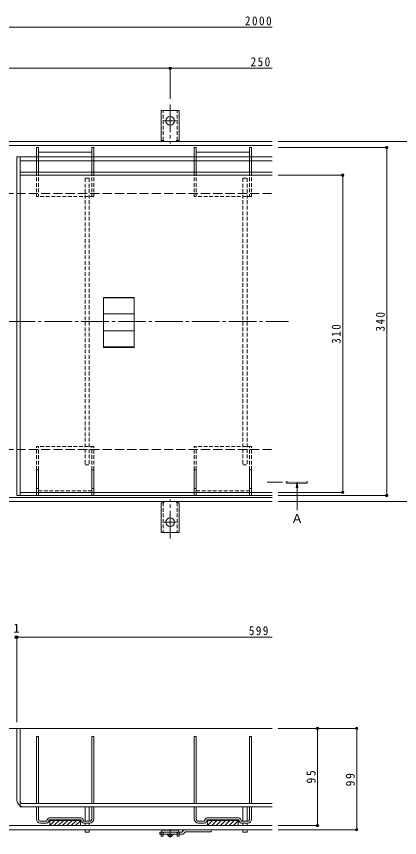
# Model space of a CAD drawing. Units: millimetres at full size, sheet at 1:3. Extents: x -1046 to 1175, y -824 to 816.
# Drawn here: x -321 to 53, y -470 to 332 of the extents above; entities that cross this region are included whole.
import ezdxf
from ezdxf.enums import TextEntityAlignment as Align

# ---------------------------------------------------------------- set-up
doc = ezdxf.new("R2010")
doc.units = ezdxf.units.MM
doc.header["$LTSCALE"] = 3
doc.header["$PDMODE"] = 32
doc.header["$PDSIZE"] = 2.4
for name, pattern in [('CHAIN1', [8, 5, -1, 1, -1]), ('CHAIN2', [12, 9, -1, 1, -1]), ('DASHED1', [1.8, 1.2, -0.6]), ('DASHED2', [3, 2, -1]), ('DASHED3', [4, 3, -1])]:
    doc.linetypes.add(name, pattern=pattern)
for name, color, linetype, lineweight in [('4-0', 7, 'CHAIN2', 9), ('4-1', 2, 'Continuous', 9), ('4-2', 3, 'Continuous', 9), ('4-3', 4, 'Continuous', 9), ('4-4', 7, 'Continuous', 9), ('4-5', 7, 'Continuous', 9), ('4-9', 5, 'Continuous', 9), ('4-A', 6, 'Continuous', 9)]:
    doc.layers.add(name, color=color, linetype=linetype, lineweight=lineweight)
doc.styles.add('ＭＳ ゴシック', font='')
doc.styles.get('ＭＳ ゴシック').set_extended_font_data('MS Gothic')

msp = doc.modelspace()

# ---------------------------------------------------------------- linework, layer by layer
at = {"layer": '4-0'}
msp.add_line((-941.66, 34.401), (-55.359, 34.401), dxfattribs=at)
at = {"layer": '4-1', "linetype": 'CHAIN2'}
for p, q in [((-170.896, 246.348), (-170.896, 208.236)), ((-170.896, 230.401), (-176.672, 230.401)), ((-170.896, 230.401), (-165.12, 230.401)), ((-170.896, -177.547), (-170.896, -139.434)), ((-170.896, -161.599), (-176.672, -161.599)), ((-170.896, -161.599), (-165.12, -161.599))]:
    msp.add_line(p, q, dxfattribs=at)
at = {"layer": '4-1'}
for p, q in [((-170.896, 240.401), (-179.646, 240.401)), ((-179.646, 211.401), (-179.646, 240.401)), ((-170.896, 240.401), (-162.146, 240.401)), ((-162.146, 211.401), (-162.146, 240.401)), ((-920.896, 210.401), (-71.396, 210.401)), ((-179.646, 211.401), (-178.396, 211.401)), ((-162.146, 211.401), (-163.396, 211.401)), ((-920.896, 206.401), (-71.396, 206.401)), ((-920.896, -137.599), (-71.396, -137.599)), ((-920.896, -141.599), (-71.396, -141.599)), ((-179.646, -142.599), (-178.396, -142.599)), ((-179.646, -142.599), (-179.646, -171.599)), ((-162.146, -142.599), (-163.396, -142.599)), ((-162.146, -142.599), (-162.146, -171.599)), ((-170.896, -171.599), (-179.646, -171.599)), ((-170.896, -171.599), (-162.146, -171.599)), ((-71.396, -363.119), (-1012.705, -363.119)), ((-71.396, -458.12), (-1012.705, -458.12)), ((-71.396, -462.12), (-1012.705, -462.12))]:
    msp.add_line(p, q, dxfattribs=at)
at = {"layer": '4-1', "linetype": 'DASHED1'}
for p, q in [((-177.646, 211.255), (-177.646, 240.401)), ((-164.146, 211.255), (-164.146, 240.401)), ((-177.646, -142.453), (-177.646, -171.599)), ((-164.146, -142.453), (-164.146, -171.599))]:
    msp.add_line(p, q, dxfattribs=at)
at = {"layer": '4-1', "linetype": 'DASHED3'}
for p, q in [((-920.896, 159.401), (-71.396, 159.401)), ((-920.896, -90.599), (-71.396, -90.599))]:
    msp.add_line(p, q, dxfattribs=at)
at = {"layer": '4-1'}
for centre in [(-170.896, 230.401), (-170.896, -161.599)]:
    msp.add_circle(centre, 4.25, dxfattribs=at)
for centre, start, end in [((-178.396, 209.401), 30.00051, 90), ((-163.396, 209.401), 90, 149.99949), ((-178.396, -140.599), 270, 329.99949), ((-163.396, -140.599), 210.00051, 270)]:
    msp.add_arc(centre, 2, start, end, dxfattribs=at)
at = {"layer": '4-2'}
for p, q in [((-320.396, 195.401), (-320.396, -135.599)), ((-317.396, 195.401), (-317.396, -135.599)), ((-317.396, 180.401), (-71.396, 180.401)), ((-317.396, 177.401), (-71.396, 177.401)), ((-235.896, 9.08), (-235.896, 57.989)), ((-205.896, 57.989), (-235.896, 57.989)), ((-205.896, 57.489), (-235.896, 57.489)), ((-205.896, 57.989), (-205.896, 9.08)), ((-205.896, 41.901), (-235.896, 41.901)), ((-205.896, 25.169), (-235.896, 25.169)), ((-205.896, 9.58), (-235.896, 9.58)), ((-205.896, 9.08), (-235.896, 9.08)), ((-320.396, -135.599), (-71.396, -135.599)), ((-317.396, -132.599), (-71.396, -132.599)), ((-320.396, -433.62), (-320.396, -363.12)), ((-71.396, -363.12), (-320.396, -363.12)), ((-317.396, -433.62), (-317.396, -363.12)), ((-317.396, -439.62), (-317.396, -438.816)), ((-317.396, -439.62), (-71.396, -439.62)), ((-314.396, -436.62), (-71.396, -436.62))]:
    msp.add_line(p, q, dxfattribs=at)
at = {"layer": '4-2', "linetype": 'DASHED1'}
msp.add_line((-317.396, -438.816), (-317.396, -433.62), dxfattribs=at)
at = {"layer": '4-2'}
for radius in [6, 3]:
    msp.add_arc((-314.396, -433.62), radius, 180, 270, dxfattribs=at)
at = {"layer": '4-3'}
for p, q in [((-299.396, 204.401), (-301.396, 204.401)), ((-301.396, 204.401), (-301.396, 195.401)), ((-299.396, 204.401), (-299.396, 195.401)), ((-245.396, 204.401), (-247.396, 204.401)), ((-247.396, 204.401), (-247.396, 195.401)), ((-245.396, 204.401), (-245.396, 195.401)), ((-145.396, 204.401), (-147.396, 204.401)), ((-147.396, 204.401), (-147.396, 195.401)), ((-145.396, 204.401), (-145.396, 195.401)), ((-91.396, 204.401), (-93.396, 204.401)), ((-93.396, 204.401), (-93.396, 195.401)), ((-91.396, 204.401), (-91.396, 195.401)), ((-299.396, 199.901), (-247.396, 199.901)), ((-145.396, 199.901), (-93.396, 199.901)), ((-301.396, 191.401), (-301.396, 180.401)), ((-299.396, 191.401), (-299.396, 180.401)), ((-247.396, 191.401), (-247.396, 180.401)), ((-245.396, 191.401), (-245.396, 180.401)), ((-147.396, 191.401), (-147.396, 180.401)), ((-145.396, 191.401), (-145.396, 180.401)), ((-93.396, 191.401), (-93.396, 180.401)), ((-91.396, 191.401), (-91.396, 180.401)), ((-299.396, -110.599), (-301.396, -110.599)), ((-301.396, -132.599), (-301.396, -110.599)), ((-299.396, -132.599), (-299.396, -110.599)), ((-247.396, -110.599), (-245.396, -110.599)), ((-247.396, -132.599), (-247.396, -110.599)), ((-245.396, -132.599), (-245.396, -110.599)), ((-145.396, -110.599), (-147.396, -110.599)), ((-147.396, -132.599), (-147.396, -110.599)), ((-145.396, -132.599), (-145.396, -110.599)), ((-93.396, -110.599), (-91.396, -110.599)), ((-93.396, -132.599), (-93.396, -110.599)), ((-91.396, -132.599), (-91.396, -110.599)), ((-299.396, -128.599), (-301.396, -128.599)), ((-247.396, -128.599), (-245.396, -128.599)), ((-145.396, -128.599), (-147.396, -128.599)), ((-93.396, -128.599), (-91.396, -128.599)), ((-301.396, -371.12), (-299.396, -371.12)), ((-301.396, -436.62), (-301.396, -371.12)), ((-299.396, -436.62), (-299.396, -371.12)), ((-247.396, -371.12), (-245.396, -371.12)), ((-247.396, -436.62), (-247.396, -371.12)), ((-245.396, -436.62), (-245.396, -371.12)), ((-147.396, -371.12), (-145.396, -371.12)), ((-147.396, -436.62), (-147.396, -371.12)), ((-145.396, -436.62), (-145.396, -371.12)), ((-93.396, -371.12), (-91.396, -371.12)), ((-93.396, -436.62), (-93.396, -371.12)), ((-91.396, -436.62), (-91.396, -371.12)), ((-301.396, -439.62), (-299.396, -439.62)), ((-301.396, -451.62), (-301.396, -439.62)), ((-299.396, -452.12), (-299.396, -439.62)), ((-247.396, -439.62), (-245.396, -439.62)), ((-247.396, -452.12), (-247.396, -439.62)), ((-245.396, -451.62), (-245.396, -439.62)), ((-147.396, -439.62), (-145.396, -439.62)), ((-147.396, -451.62), (-147.396, -439.62)), ((-145.396, -452.12), (-145.396, -439.62)), ((-93.396, -439.62), (-91.396, -439.62)), ((-93.396, -452.12), (-93.396, -439.62)), ((-91.396, -451.62), (-91.396, -439.62)), ((-291.646, -453.619), (-297.915, -453.619)), ((-291.646, -455.619), (-297.427, -455.619)), ((-258.146, -450.619), (-288.646, -450.619)), ((-258.146, -452.619), (-288.646, -452.619)), ((-288.396, -452.619), (-288.396, -458.119)), ((-288.396, -452.719), (-258.396, -452.719)), ((-288.396, -452.819), (-258.396, -452.819)), ((-288.396, -452.919), (-258.396, -452.919)), ((-288.396, -453.019), (-258.396, -453.019)), ((-283.595, -453.119), (-288.396, -457.92)), ((-287.838, -453.119), (-288.396, -453.678)), ((-288.396, -453.119), (-258.396, -453.119)), ((-279.353, -453.119), (-284.353, -458.119)), ((-275.11, -453.119), (-280.11, -458.119)), ((-270.867, -453.119), (-275.867, -458.119)), ((-266.625, -453.119), (-271.625, -458.119)), ((-262.382, -453.119), (-267.382, -458.119)), ((-258.396, -453.376), (-263.14, -458.119)), ((-258.396, -452.619), (-258.396, -458.119)), ((-248.877, -453.619), (-255.697, -453.619)), ((-249.396, -455.619), (-255.146, -455.619)), ((-249.896, -455.62), (-249.396, -455.62)), ((-137.646, -453.619), (-143.915, -453.619)), ((-137.646, -455.619), (-143.427, -455.619)), ((-104.146, -450.619), (-134.646, -450.619)), ((-104.146, -452.619), (-134.646, -452.619)), ((-134.396, -452.619), (-134.396, -458.119)), ((-134.396, -452.719), (-104.396, -452.719)), ((-134.396, -452.819), (-104.396, -452.819)), ((-134.396, -452.919), (-104.396, -452.919)), ((-134.396, -453.019), (-104.396, -453.019)), ((-129.595, -453.119), (-134.396, -457.92)), ((-133.838, -453.119), (-134.396, -453.678)), ((-134.396, -453.119), (-104.396, -453.119)), ((-125.353, -453.119), (-130.353, -458.119)), ((-121.11, -453.119), (-126.11, -458.119)), ((-116.868, -453.119), (-121.868, -458.119)), ((-112.625, -453.119), (-117.625, -458.119)), ((-108.382, -453.119), (-113.382, -458.119)), ((-104.396, -453.376), (-109.14, -458.119)), ((-104.396, -452.619), (-104.396, -458.119)), ((-94.877, -453.619), (-101.146, -453.619)), ((-95.365, -455.619), (-101.146, -455.619)), ((-258.396, -458.119), (-288.396, -458.119)), ((-258.396, -457.619), (-258.897, -458.119)), ((-104.396, -458.119), (-134.396, -458.119)), ((-104.396, -457.619), (-104.897, -458.119))]:
    msp.add_line(p, q, dxfattribs=at)
at = {"layer": '4-3', "linetype": 'DASHED1'}
for p, q in [((-301.396, 195.401), (-301.396, 191.401)), ((-299.396, 195.401), (-299.396, 191.401)), ((-247.396, 195.401), (-247.396, 191.401)), ((-245.396, 195.401), (-245.396, 191.401)), ((-147.396, 195.401), (-147.396, 191.401)), ((-145.396, 195.401), (-145.396, 191.401)), ((-93.396, 195.401), (-93.396, 191.401)), ((-91.396, 195.401), (-91.396, 191.401)), ((-301.396, 180.401), (-301.396, 156.401)), ((-299.396, 180.401), (-299.396, 156.401)), ((-247.396, 180.401), (-247.396, 156.401)), ((-245.396, 180.401), (-245.396, 156.401)), ((-147.396, 180.401), (-147.396, 156.401)), ((-145.396, 180.401), (-145.396, 156.401)), ((-93.396, 180.401), (-93.396, 156.401)), ((-91.396, 180.401), (-91.396, 156.401)), ((-245.396, 156.401), (-301.396, 156.401)), ((-91.396, 156.401), (-147.396, 156.401)), ((-245.396, -87.599), (-301.396, -87.599)), ((-301.396, -110.599), (-301.396, -87.599)), ((-299.396, -110.599), (-299.396, -87.599)), ((-247.396, -110.599), (-247.396, -87.599)), ((-245.396, -110.599), (-245.396, -87.599)), ((-91.396, -87.599), (-147.396, -87.599)), ((-147.396, -110.599), (-147.396, -87.599)), ((-145.396, -110.599), (-145.396, -87.599)), ((-93.396, -110.599), (-93.396, -87.599)), ((-91.396, -110.599), (-91.396, -87.599)), ((-301.396, -135.599), (-301.396, -132.599)), ((-299.396, -135.599), (-301.396, -135.599)), ((-299.396, -131.099), (-247.396, -131.099)), ((-299.396, -135.599), (-299.396, -132.599)), ((-247.396, -135.599), (-247.396, -132.599)), ((-245.396, -135.599), (-247.396, -135.599)), ((-245.396, -135.599), (-245.396, -132.599)), ((-147.396, -135.599), (-147.396, -132.599)), ((-145.396, -135.599), (-147.396, -135.599)), ((-145.396, -131.099), (-93.396, -131.099)), ((-145.396, -135.599), (-145.396, -132.599)), ((-93.396, -135.599), (-93.396, -132.599)), ((-91.396, -135.599), (-93.396, -135.599)), ((-91.396, -135.599), (-91.396, -132.599))]:
    msp.add_line(p, q, dxfattribs=at)
at = {"layer": '4-3'}
for centre, radius, start, end in [((-297.396, -451.62), 4, 180, 269.55476), ((-297.896, -452.12), 1.5, 180, 270), ((-291.646, -453.119), 0.5, 270, 0), ((-291.646, -453.119), 2.5, 270, 0), ((-288.646, -453.119), 2.5, 90, 180), ((-288.646, -453.119), 0.5, 90, 180), ((-258.146, -453.119), 2.5, 348.46304, 90), ((-258.146, -453.119), 0.5, 0, 90), ((-255.146, -453.119), 2.5, 180, 270), ((-255.146, -453.119), 0.5, 180, 270), ((-249.396, -451.62), 4, 270, 0), ((-248.896, -452.12), 1.5, 270, 0), ((-143.396, -451.62), 4, 180, 269.55476), ((-143.896, -452.12), 1.5, 180, 269.27292), ((-137.646, -453.119), 0.5, 270, 0), ((-137.646, -453.119), 2.5, 270, 0), ((-134.646, -453.119), 2.5, 90, 180), ((-134.646, -453.119), 0.5, 90, 180), ((-104.146, -453.119), 2.5, 0, 90), ((-104.146, -453.119), 0.5, 0, 90), ((-101.146, -453.119), 2.5, 180, 270), ((-101.146, -453.119), 0.5, 180, 270), ((-95.396, -451.62), 4, 270.44524, 0), ((-94.896, -452.12), 1.5, 270.72708, 0)]:
    msp.add_arc(centre, radius, start, end, dxfattribs=at)
at = {"layer": '4-4'}
for p, q in [((-920.896, 321.821), (-71.396, 321.821)), ((-670.896, 281.821), (-170.896, 281.821)), ((-170.896, 282.721), (-170.896, 252.013)), ((-170.896, 281.821), (-71.396, 281.821)), ((84.345, 210.401), (-65.396, 210.401)), ((41.346, 204.401), (-65.396, 204.401)), ((40.446, 204.401), (40.446, -135.599)), ((-1.653, 177.401), (-65.396, 177.401)), ((-2.553, 177.401), (-2.553, -132.599)), ((-1.653, -132.599), (-65.396, -132.599)), ((41.346, -135.599), (-65.396, -135.599)), ((84.345, -141.599), (-65.396, -141.599)), ((-321.396, -273.98), (-320.396, -273.98)), ((-320.396, -273.08), (-320.396, -357.12)), ((-320.396, -273.98), (-71.396, -273.98)), ((12.016, -363.119), (-65.396, -363.119)), ((-27.118, -363.119), (-27.118, -458.12)), ((11.116, -363.119), (11.116, -462.12)), ((-26.218, -458.12), (-65.396, -458.12)), ((12.016, -462.12), (-65.396, -462.12))]:
    msp.add_line(p, q, dxfattribs=at)
for p in [(-170.896, 281.821), (40.446, 204.401), (-2.553, 177.401), (-2.553, -132.599), (40.446, -135.599), (-321.396, -273.98), (-320.396, -273.98), (-27.118, -363.119), (11.116, -363.119), (-27.118, -458.12), (11.116, -462.12)]:
    msp.add_point(p, dxfattribs=at)
at = {"layer": '4-5', "color": 4, "linetype": 'CHAIN1'}
msp.add_line((-76.135, -122.599), (-57.159, -122.599), dxfattribs=at)
at = {"layer": '4-5', "color": 4}
for p, q in [((-47.097, -122.599), (-47.832, -128.185)), ((-47.097, -122.599), (-46.361, -128.185)), ((-47.097, -122.599), (-47.097, -149.827)), ((-37.159, -121.599), (-37.159, -123.599))]:
    msp.add_line(p, q, dxfattribs=at)
msp.add_lwpolyline([(-37.159, -123.599), (-57.159, -123.599), (-57.159, -121.599)], dxfattribs=at)
msp.add_solid([(-57.159, -121.599), (-57.159, -123.599), (-37.159, -121.599), (-37.159, -123.599)], dxfattribs=at)
at = {"layer": '4-9', "linetype": 'DASHED1', "lineweight": 5}
for p, q in [((-253.896, 174.401), (-249.896, 174.401)), ((-253.896, 174.401), (-253.896, -105.599)), ((-249.896, 174.401), (-249.896, -105.599)), ((-99.896, 174.401), (-95.896, 174.401)), ((-99.896, 174.401), (-99.896, -105.599)), ((-95.896, 174.401), (-95.896, -105.599)), ((-253.896, -105.599), (-249.896, -105.599)), ((-99.896, -105.599), (-95.896, -105.599))]:
    msp.add_line(p, q, dxfattribs=at)
at = {"layer": '4-9', "lineweight": 5}
for p, q in [((-253.896, -453.62), (-253.896, -439.619)), ((-249.896, -453.62), (-249.896, -439.619)), ((-99.896, -453.62), (-99.896, -439.619)), ((-95.896, -453.62), (-95.896, -439.619)), ((-253.896, -458.12), (-253.896, -455.62)), ((-249.896, -458.12), (-249.896, -455.62)), ((-99.896, -458.12), (-99.896, -455.62)), ((-95.896, -458.12), (-95.896, -455.62)), ((-253.896, -464.619), (-253.896, -462.12)), ((-249.896, -464.619), (-253.896, -464.619)), ((-249.896, -464.619), (-249.896, -462.12)), ((-99.896, -464.619), (-99.896, -462.12)), ((-95.896, -464.619), (-99.896, -464.619)), ((-95.896, -464.619), (-95.896, -462.12))]:
    msp.add_line(p, q, dxfattribs=at)
at = {"layer": '4-9', "color": 3}
for p, q in [((-180.896, -464.62), (-159.396, -464.62)), ((-180.896, -464.62), (-180.896, -466.62)), ((-157.775, -462.998), (-159.396, -464.62)), ((-155.654, -462.12), (-130.896, -462.12)), ((-130.896, -462.12), (-130.896, -464.12)), ((-159.81, -466.62), (-180.896, -466.62))]:
    msp.add_line(p, q, dxfattribs=at)
at = {"layer": '4-9', "color": 4, "linetype": 'DASHED2'}
for p, q in [((-179.646, -466.62), (-179.646, -464.619)), ((-162.146, -466.62), (-162.146, -464.619)), ((-177.646, -466.62), (-177.646, -465.619)), ((-164.146, -466.62), (-164.146, -465.619))]:
    msp.add_line(p, q, dxfattribs=at)
at = {"layer": '4-9', "color": 4}
for p, q in [((-164.146, -462.619), (-177.646, -462.619)), ((-179.646, -466.62), (-179.646, -468.419)), ((-177.646, -468.419), (-179.646, -468.419)), ((-177.646, -466.62), (-177.646, -468.419)), ((-164.146, -466.62), (-164.146, -468.419)), ((-162.146, -468.419), (-164.146, -468.419)), ((-162.146, -466.62), (-162.146, -468.419))]:
    msp.add_line(p, q, dxfattribs=at)
at = {"layer": '4-9', "color": 4, "linetype": 'CHAIN1'}
msp.add_line((-170.896, -461.523), (-170.896, -469.808), dxfattribs=at)
at = {"layer": '4-9', "color": 2}
for q in [(-173.646, -467.119), (-168.146, -466.62)]:
    msp.add_line((-168.146, -467.119), q, dxfattribs=at)
at = {"layer": '4-9', "color": 3}
msp.add_lwpolyline([(-157.689, -465.741), (-156.068, -464.12), (-130.896, -464.12)], dxfattribs=at)
at = {"layer": '4-9', "color": 2}
msp.add_lwpolyline([(-168.146, -467.119), (-169.896, -468.619), (-171.896, -468.619), (-173.646, -467.119), (-173.646, -466.62)], dxfattribs=at)
at = {"layer": '4-9', "color": 4}
for centre, start, end in [((-177.646, -464.619), 90, 180), ((-164.146, -464.619), 0, 90)]:
    msp.add_arc(centre, 2, start, end, dxfattribs=at)
at = {"layer": '4-9', "color": 4, "linetype": 'DASHED2'}
for centre, start, end in [((-176.646, -465.619), 90, 180), ((-165.146, -465.619), 0, 90)]:
    msp.add_arc(centre, 1, start, end, dxfattribs=at)
at = {"layer": '4-9', "color": 3}
for centre, start, end in [((-155.654, -465.12), 90, 134.99996), ((-159.81, -463.62), 270, 314.99996)]:
    msp.add_arc(centre, 3, start, end, dxfattribs=at)
at = {"layer": '4-A'}
for p, q in [((-320.396, 195.401), (-71.396, 195.401)), ((-317.396, 191.401), (-71.396, 191.401))]:
    msp.add_line(p, q, dxfattribs=at)

# ---------------------------------------------------------------- texts
at = {"layer": '4-4', "color": 2, "style": 'ＭＳ ゴシック'}
msp.add_text('1', height=8.798, dxfattribs=at).set_placement((-323.896, -272.18), align=Align.BOTTOM_LEFT)
at = {"layer": '4-4', "color": 2, "char_height": 8.798, "attachment_point": 7, "style": 'ＭＳ ゴシック'}
for s, insert in [('\\T1.28;\\W0.9;2000', (-97.936, 323.621)), ('\\T1.27;\\W0.9;250', (-92.367, 283.621)), ('\\T1.27;\\W0.9;599', (-94.143, -272.18))]:
    msp.add_mtext(s, dxfattribs=dict(at, insert=insert))
at = {"layer": '4-4', "color": 2, "char_height": 8.798, "attachment_point": 7, "rotation": 90, "style": 'ＭＳ ゴシック'}
for s, insert in [('\\T1.27;\\W0.9;340', (38.646, 24.651)), ('\\T1.27;\\W0.9;310', (-4.353, 12.651)), ('\\T1.27;\\W0.95;95', (-28.918, -416.995)), ('\\T1.27;\\W0.95;99', (9.316, -419.745))]:
    msp.add_mtext(s, dxfattribs=dict(at, insert=insert))
at = {"layer": '4-5', "color": 2, "style": 'ＭＳ ゴシック'}
msp.add_text('Ａ', height=8.798, dxfattribs=at).set_placement((-53.003, -165.107), align=Align.BOTTOM_LEFT)

doc.saveas('drawing.dxf')
